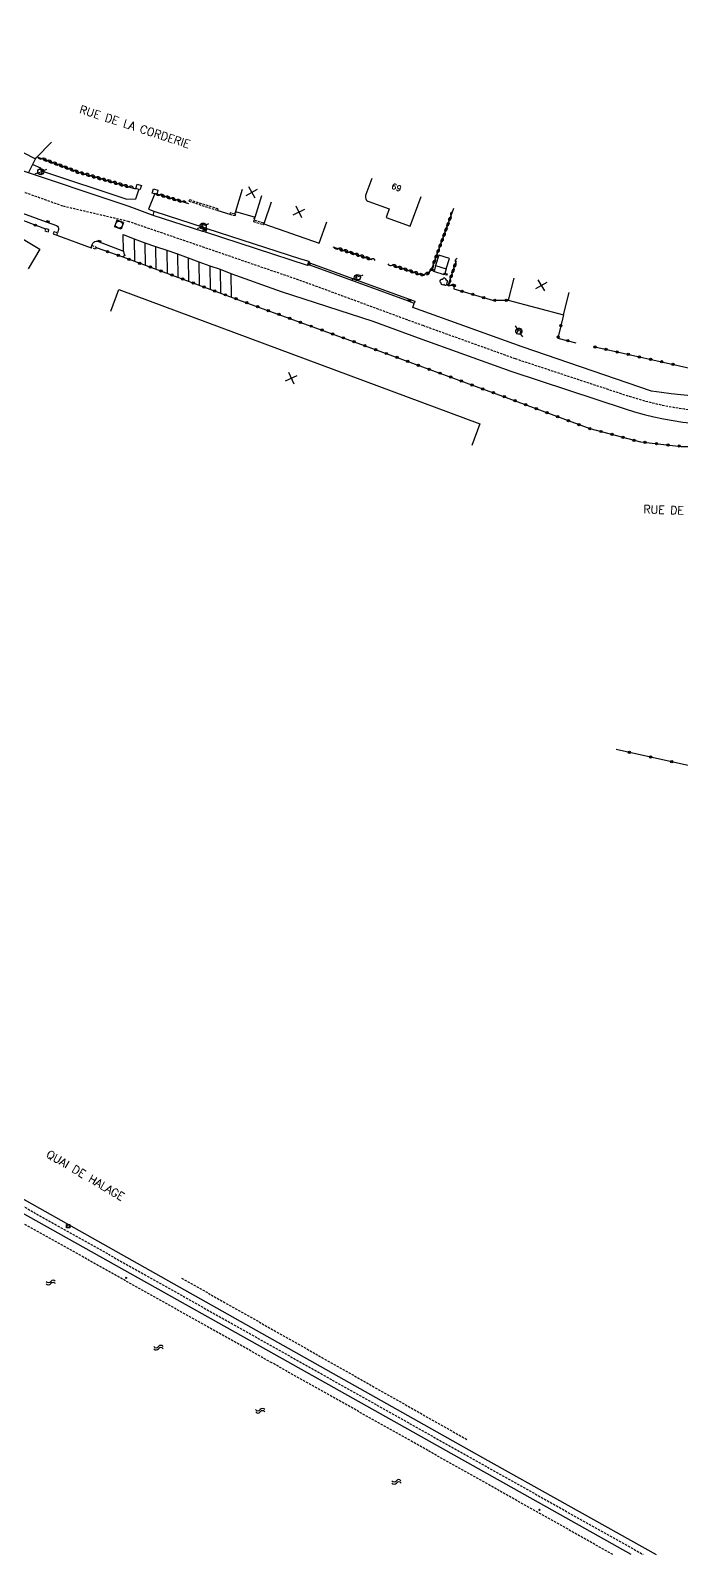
# Model space of a CAD drawing. Header units: millimetres. Extents: x 155999 to 157000, y 121000 to 122000.
# Drawn here: x 156658.4 to 156801, y 121000 to 121333.4 of the extents above; entities that cross this region are included whole.
import ezdxf
from ezdxf.enums import TextEntityAlignment as Align

# ---------------------------------------------------------------- set-up
doc = ezdxf.new("R2010")
doc.units = ezdxf.units.MM
doc.linetypes.add('DASHED', pattern=[0.75, 0.5, -0.25])
doc.layers.get('0').update_dxf_attribs({"linetype": 'CONTINUOUS'})
for name, color, linetype in [('W0001', 6, 'DASHED'), ('W0008', 7, 'CONTINUOUS'), ('W0100', 7, 'CONTINUOUS'), ('W0112', 1, 'DASHED'), ('W0220', 5, 'DASHED'), ('W0300', 7, 'CONTINUOUS'), ('W0310', 3, 'CONTINUOUS'), ('W0322', 7, 'CONTINUOUS'), ('W0334', 7, 'CONTINUOUS'), ('W0400', 7, 'CONTINUOUS'), ('W0402', 7, 'CONTINUOUS'), ('W0420', 7, 'CONTINUOUS'), ('W0454', 7, 'CONTINUOUS'), ('W0471', 7, 'CONTINUOUS'), ('W0500', 5, 'DASHED'), ('W0989', 7, 'CONTINUOUS'), ('W0991', 7, 'CONTINUOUS')]:
    doc.layers.add(name, color=color, linetype=linetype)
doc.styles.get("Standard").update_dxf_attribs({"font": 'romans.shx', "width": 0.85})

# ---------------------------------------------------------------- blocks, each defined once
blk = doc.blocks.new('T471')
for p, q in [((-0.333334, 0.333334), (-0.333334, -0.333334)), ((-0.333334, 0.333334), (0.333334, 0.333334)), ((-0.333334, 0), (0, 0)), ((0.500001, 0.500001), (1.000002, 1.000002)), ((-0.500001, -0.500001), (-1.000002, -1.000002)), ((-0.333334, -0.333334), (0.333334, -0.333334))]:
    blk.add_line(p, q)
blk.add_ellipse((0, 0), major_axis=(0.471405, 0.471405), ratio=1, start_param=5.4977871438, end_param=11.780972451)
blk = doc.blocks.new('T400')
for p, q in [((-0.15, 0.3), (0.15, 0.3)), ((-0.15, -0.25), (-0.15, 0.3)), ((-0.15, 0.15), (0.15, 0.15)), ((-0.15, 0), (0.15, 0)), ((0.15, 0.3), (0.15, -0.25)), ((-0.15, -0.15), (0.15, -0.15)), ((-0.15, -0.25), (-0.15, -0.3)), ((-0.15, -0.3), (0.15, -0.3)), ((0.15, -0.3), (0.15, -0.25))]:
    blk.add_line(p, q)
blk = doc.blocks.new('T420')
for p, q in [((0.75, 0.75), (-0.75, 0.75)), ((-0.75, 0.75), (-0.75, -0.75)), ((0.75, 0.75), (0.75, -0.75)), ((0.75, -0.75), (-0.75, -0.75))]:
    blk.add_line(p, q)
blk.add_ellipse((0, 0), major_axis=(-0.53, 0.53), ratio=1, start_param=3.926991, end_param=10.210176)
blk = doc.blocks.new('t112o')
at = {"color": 0, "linetype": 'Continuous'}
for p, q in [((-0.5, 0.5), (0.5, 0.5)), ((-0.5, -0.5), (-0.5, 0.5)), ((0.5, 0.5), (0.5, -0.5)), ((0.5, -0.5), (-0.5, -0.5))]:
    blk.add_line(p, q, dxfattribs=at)
blk = doc.blocks.new('T300')
for p, q in [((-0.8, 0.51), (-0.86, 0.34)), ((-0.86, 0.34), (-0.86, 0.17)), ((-0.86, 0.17), (-0.74, 0.06)), ((-0.69, 0.63), (-0.8, 0.51)), ((-0.8, -0.06), (-0.74, 0.06)), ((-0.74, 0.06), (-0.69, 0.11)), ((-0.57, 0.69), (-0.69, 0.63)), ((-0.46, 0.69), (-0.57, 0.69)), ((-0.29, 0.63), (-0.46, 0.69)), ((-0.29, 0.63), (-0.17, 0.74)), ((-0.23, 0.57), (-0.29, 0.63)), ((-0.17, 0.74), (-0.06, 0.8)), ((-0.06, 0.8), (0.06, 0.8)), ((0.06, 0.8), (0.23, 0.74)), ((0.23, 0.74), (0.34, 0.63)), ((0.34, 0.63), (0.4, 0.51)), ((0.46, 0.46), (0.34, 0.46)), ((0.4, 0.51), (0.4, 0.46)), ((0.57, 0.4), (0.46, 0.46)), ((0.57, 0.4), (0.69, 0.29)), ((0.69, 0.29), (0.74, 0.17)), ((0.74, 0.06), (0.69, -0.17)), ((0.74, 0.17), (0.74, 0.06)), ((-0.8, -0.17), (-0.8, -0.06)), ((-0.8, -0.23), (-0.8, -0.17)), ((-0.74, -0.34), (-0.8, -0.23)), ((-0.69, -0.4), (-0.74, -0.34)), ((-0.51, -0.46), (-0.69, -0.4)), ((-0.4, -0.46), (-0.51, -0.46)), ((-0.4, -0.46), (-0.34, -0.46)), ((-0.34, -0.46), (-0.34, -0.4)), ((-0.34, -0.51), (-0.34, -0.46)), ((-0.29, -0.63), (-0.34, -0.51)), ((-0.17, -0.74), (-0.29, -0.63)), ((-0.06, -0.8), (-0.17, -0.74)), ((0.06, -0.8), (-0.06, -0.8)), ((0.17, -0.74), (0.06, -0.8)), ((0.23, -0.69), (0.17, -0.74)), ((0.29, -0.46), (0.23, -0.46)), ((0.29, -0.63), (0.23, -0.69)), ((0.46, -0.4), (0.29, -0.46)), ((0.34, -0.51), (0.29, -0.63)), ((0.34, -0.51), (0.34, -0.46)), ((0.57, -0.34), (0.46, -0.4)), ((0.63, -0.29), (0.57, -0.34)), ((0.69, -0.17), (0.63, -0.29))]:
    blk.add_line(p, q)
blk = doc.blocks.new('t310o')
at = {"color": 0, "linetype": 'Continuous'}
for centre, start, end in [((-0.5, 0.38), 216.8699, 323.1304), ((0.5, -0.37), 36.8699, 143.1303)]:
    blk.add_arc(centre, 0.625, start, end, dxfattribs=at)
blk = doc.blocks.new('t322o')
at = {"color": 0, "linetype": 'Continuous'}
for radius in [0.25, 0.15]:
    blk.add_circle((0, 0), radius, dxfattribs=at)
blk = doc.blocks.new('t991o')
at = {"color": 0, "linetype": 'Continuous'}
for p, q in [((-1, 1), (1, -1)), ((-1, -1), (1, 1))]:
    blk.add_line(p, q, dxfattribs=at)
blk = doc.blocks.new('t500o')
at = {"color": 0, "linetype": 'Continuous'}
for centre, start, end in [((-0.5, 0.625), 216.8699, 323.1301), ((0.5, -0.125), 36.8699, 143.1301), ((0.5, -0.625), 36.8699, 143.1301), ((-0.5, 0.125), 216.8699, 323.1301)]:
    blk.add_arc(centre, 0.625, start, end, dxfattribs=at)

msp = doc.modelspace()

# ---------------------------------------------------------------- linework, layer by layer
at = {"layer": 'W0001'}
for p, q in [((156625.74, 121093.59), (156734.24, 121032.7)), ((156734.24, 121032.7), (156792.57, 121000))]:
    msp.add_line(p, q, dxfattribs=at)
msp.add_lwpolyline([(156646.57, 121301.72), (156665.53, 121294.99), (156679.71, 121291.69), (156717.94, 121278.57), (156741.11, 121270.04), (156744.29, 121268.89), (156764.53, 121261.61), (156789.52, 121253.36, 0.120051), (156822.27, 121250.91, 0.075232), (156832.99, 121254.98, 0.073635), (156852.35, 121270.45, -0.065281), (156856.73, 121273.3, -0.031325), (156870.6, 121279.8), (156876.77, 121282.04, 0.197759), (156882.43, 121289.41), (156897.04, 121327.61)], format="xyb", dxfattribs=at)
at = {"layer": 'W0008'}
for p, q in [((156626.11, 121095.02), (156690.99, 121058.54)), ((156711.76, 121043.79), (156625.37, 121092.16)), ((156690.99, 121058.54), (156756.72, 121021.6)), ((156789.92, 121000), (156711.76, 121043.79)), ((156756.72, 121021.6), (156795.45, 121000))]:
    msp.add_line(p, q, dxfattribs=at)
for points in [[(156593.35, 121384.24), (156593.71, 121383.48), (156598.5, 121372.71), (156599.05, 121371.57), (156604.26, 121358.42), (156608.16, 121346.91), (156608.67, 121345.47), (156614.56, 121325.99, 0.06258), (156617.68, 121319.68, 0.048772), (156623, 121313.22, 0.030303), (156633.6, 121304.4, 0.035664), (156642.71, 121298.71, 0.024729), (156647.05, 121296.92), (156661.8, 121291.54), (156664.11, 121290.73, -0.310035), (156664.55, 121289.85), (156664.35, 121289.1)], [(156828.68, 121255.18, -0.09328), (156794.42, 121254.51), (156766.1, 121264.17), (156742.1, 121272.76), (156742.4, 121273.69), (156741.18, 121274.17), (156719.54, 121282.01), (156719.05, 121281.98), (156696.74, 121289.24), (156696.14, 121289.38), (156685.24, 121292.91), (156680.03, 121294.88), (156654.43, 121303.43)], [(156671.83, 121286.32), (156672.06, 121286.88, -0.277582), (156673.09, 121287.28), (156678.76, 121285.13), (156678.72, 121288.72), (156681.08, 121287.8), (156683.45, 121286.93), (156685.8, 121286.14), (156688.26, 121285.35), (156690.62, 121284.49), (156692.95, 121283.62), (156695.28, 121282.76), (156697.64, 121281.93), (156699.95, 121281.17), (156702.28, 121280.23), (156713.33, 121276.29), (156733.35, 121269.78), (156743.3, 121266.17), (156763.59, 121258.87), (156788.62, 121250.61, 0.120078), (156822.75, 121248.05)]]:
    msp.add_lwpolyline(points, format="xyb", dxfattribs=at)
at = {"layer": 'W0100'}
for points in [[(156639.82, 121314.06), (156639.02, 121313.74), (156639.82, 121311.73), (156643.98, 121313.24), (156659.53, 121305.32), (156659.64, 121305.49)], [(156659.64, 121305.49), (156663, 121308.92)], [(156704.76, 121298.6), (156703.32, 121293.81), (156707.6, 121292.52), (156709.04, 121297.31)], [(156711.12, 121295.79), (156709.47, 121291.07), (156721.65, 121286.83), (156723.29, 121291.55)], [(156647.1, 121287.69), (156649.66, 121291.98), (156660.43, 121285.54), (156657.87, 121281.25)], [(156764.24, 121279.21), (156762.98, 121274.37), (156775.12, 121271.21), (156776.38, 121276.05)], [(156676.02, 121272.01), (156677.76, 121276.7), (156756.79, 121247.3), (156755.04, 121242.61)]]:
    msp.add_lwpolyline(points, dxfattribs=at)
msp.add_lwpolyline([(156733.15, 121301.03), (156731.87, 121297.53, 0.472407), (156732.51, 121295.94), (156736.93, 121294.33), (156736.26, 121292.48), (156741.57, 121290.54), (156743.96, 121297.08)], format="xyb", dxfattribs=at)
msp.add_lwpolyline([(156747.8, 121284.2), (156747.12, 121281.96), (156749.45, 121281.25), (156750.13, 121283.49)], close=True, dxfattribs=at)
at = {"layer": 'W0112'}
for p, q in [((156711.28, 121041.93), (156624.61, 121090.44)), ((156785.92, 121000), (156711.28, 121041.93))]:
    msp.add_line(p, q, dxfattribs=at)
for points in [[(156699.49, 121294.32), (156693.19, 121296.34), (156693.09, 121296.04), (156699.39, 121294.02)], [(156662.46, 121289.79), (156661.73, 121290.07), (156661.53, 121289.55), (156662.27, 121289.28)], [(156664.35, 121289.1), (156663.58, 121289.39), (156663.38, 121288.88), (156664.15, 121288.58)], [(156672.64, 121285.54), (156671.67, 121285.85), (156671.83, 121286.32), (156672.8, 121286.01)], [(156746.19, 121280.95), (156746.89, 121280.76), (156746.94, 121280.97), (156746.25, 121281.16)], [(156748.95, 121280.07), (156749.64, 121279.88), (156749.7, 121280.09), (156749.01, 121280.28)]]:
    msp.add_lwpolyline(points, close=True, dxfattribs=at)
for points in [[(156703.33, 121293.81), (156703.13, 121293.22), (156702.11, 121293.51), (156702.02, 121293.2), (156703.19, 121292.87), (156703.49, 121293.76)], [(156707.42, 121292.58), (156707.21, 121291.6), (156709.4, 121290.94), (156709.49, 121291.25), (156707.45, 121291.86), (156707.59, 121292.53)]]:
    msp.add_lwpolyline(points, dxfattribs=at)
at = {"layer": 'W0220'}
msp.add_line((156691.47, 121060.48), (156754.09, 121025.09), dxfattribs=at)
at = {"layer": 'W0310'}
for points in [[(156659.89, 121305.74), (156668.94, 121302.36), (156681.4, 121298.77)], [(156685.57, 121297.78), (156693, 121295.51)], [(156746.19, 121281.03), (156751.09, 121294.48)], [(156724.61, 121286.05), (156733.17, 121283.27)], [(156749.95, 121277.82), (156751.67, 121283.03)], [(156737.63, 121282.05), (156744.01, 121279.94), (156745.36, 121280.19), (156746.19, 121281.03)], [(156749.95, 121277.82), (156751.21, 121277.55)]]:
    msp.add_lwpolyline(points, dxfattribs=at)
at = {"layer": 'W0322'}
for points in [[(156632.51, 121303.58), (156642.35, 121297.27), (156661.69, 121289.96)], [(156672.76, 121285.9), (156678.65, 121283.83), (156705.93, 121273.76), (156733.33, 121263.82), (156762.54, 121253.11), (156780.88, 121246.3), (156791.97, 121243.37), (156800.93, 121242.41), (156806.97, 121242.36), (156816.35, 121243.85), (156819.3, 121244.53)], [(156751.21, 121277.55), (156751.14, 121276.86), (156759.58, 121274.35), (156762.98, 121274.37)], [(156775.12, 121271.21), (156773.9, 121266.1), (156777.84, 121265.06)], [(156782, 121264.15), (156804.14, 121259.23), (156818.19, 121256.05), (156821.77, 121256.26), (156824.08, 121256.53), (156829.51, 121258.12), (156831.69, 121260.07)]]:
    msp.add_lwpolyline(points, dxfattribs=at)
at = {"layer": 'W0322', "flags": 128}
msp.add_lwpolyline([(156822.02, 121168.25), (156803.41, 121172.4), (156786.69, 121176.1)], dxfattribs=at)
at = {"layer": 'W0334'}
for points in [[(156657.95, 121302.25), (156659.53, 121305.32)], [(156658.9, 121304.09), (156660.62, 121303.34), (156660.82, 121302.66), (156679.48, 121296.46), (156681.47, 121296.58), (156682.16, 121298.55)], [(156685.66, 121297.75), (156684.24, 121294.32), (156685.43, 121293.83), (156696.46, 121290.26), (156697.03, 121290.06), (156717.54, 121283.46), (156719.34, 121282.92), (156719.05, 121281.98)], [(156685.24, 121292.91), (156685.5, 121293.8)], [(156699.39, 121294.02), (156702.02, 121293.2)], [(156696.14, 121289.38), (156696.46, 121290.26)], [(156697.03, 121290.06), (156696.74, 121289.24)], [(156664.15, 121288.58), (156671.67, 121285.85)], [(156681.08, 121287.8), (156681.15, 121282.9)], [(156683.45, 121286.93), (156683.52, 121282.03)], [(156685.8, 121286.14), (156685.88, 121281.16)], [(156678.76, 121285.13), (156678.86, 121284.65), (156679.03, 121284.16), (156678.62, 121283.84)], [(156688.26, 121285.35), (156688.34, 121280.25)], [(156690.62, 121284.49), (156690.7, 121279.38)], [(156692.95, 121283.62), (156693.03, 121278.52)], [(156695.28, 121282.76), (156695.36, 121277.66)], [(156719.54, 121282.01), (156719.71, 121282.48), (156741.35, 121274.63), (156742.58, 121274.15), (156742.4, 121273.69)], [(156697.64, 121281.93), (156697.72, 121276.79)], [(156699.95, 121281.17), (156700.03, 121275.94)], [(156702.28, 121280.23), (156702.36, 121275.08)], [(156749.02, 121280.05), (156748.99, 121279.95), (156746.72, 121280.63), (156746.77, 121280.79)], [(156747.12, 121281.96), (156746.85, 121280.99)], [(156749.45, 121281.25), (156749.16, 121280.24)]]:
    msp.add_lwpolyline(points, dxfattribs=at)
at = {"layer": 'W0402'}
for p, q in [((156666.26, 121071.45), (156666.26, 121072.2)), ((156666.26, 121072.2), (156667.01, 121072.2)), ((156667.01, 121071.45), (156666.26, 121071.45)), ((156667.01, 121072.2), (156667.01, 121071.45))]:
    msp.add_line(p, q, dxfattribs=at)
for radius in [0.338, 0.0075]:
    msp.add_circle((156666.64, 121071.82), radius, dxfattribs=at)
at = {"layer": 'W0454'}
for centre, radius in [((156679.35, 121060.52), 0.125), ((156679.35, 121060.52), 0.105), ((156679.35, 121060.52), 0.0025), ((156769.89, 121009.79), 0.125), ((156769.89, 121009.79), 0.105), ((156769.89, 121009.79), 0.0025)]:
    msp.add_circle(centre, radius, dxfattribs=at)

# ---------------------------------------------------------------- block references
at = {"layer": 'W0112'}
for p, rotation in [((156682.07, 121299.15), 70.6310593807157), ((156685.69, 121298.1), 343.9100772286581)]:
    msp.add_blockref('t112o', p, dxfattribs=dict(at, rotation=rotation))
at = {"layer": 'W0300', "rotation": 163.285492617649}
msp.add_blockref('T300', (156748.87, 121278.48), dxfattribs=at)
at = {"layer": 'W0310'}
for p, rotation in [((156660.97, 121305.34), 339.524956173832), ((156662.14, 121304.9), 339.524956173832), ((156663.31, 121304.46), 339.524956173832), ((156664.48, 121304.03), 339.524956173832), ((156665.65, 121303.59), 339.524956173832), ((156666.82, 121303.15), 339.524956173832), ((156667.99, 121302.71), 339.524956173832), ((156669.17, 121302.29), 343.9100772286581), ((156670.37, 121301.95), 343.9100772286581), ((156671.57, 121301.6), 343.9100772286581), ((156672.77, 121301.26), 343.9100772286581), ((156673.97, 121300.91), 343.9100772286581), ((156675.17, 121300.56), 343.9100772286581), ((156676.38, 121300.22), 343.9100772286581), ((156677.58, 121299.87), 343.9100772286581), ((156678.78, 121299.52), 343.9100772286581), ((156679.98, 121299.18), 343.9100772286581), ((156686.77, 121297.42), 343.010469578296), ((156687.96, 121297.05), 343.010469578296), ((156689.16, 121296.68), 343.010469578296), ((156690.35, 121296.32), 343.010469578296), ((156691.55, 121295.95), 343.010469578296), ((156750.04, 121291.6), 69.9493777009052), ((156750.47, 121292.78), 69.9493777009052), ((156748.76, 121288.08), 69.9493777009052), ((156749.19, 121289.25), 69.9493777009052), ((156749.61, 121290.43), 69.9493777009052), ((156725.8, 121285.67), 341.966771029449), ((156726.99, 121285.28), 341.966771029449), ((156747.9, 121285.73), 69.9493777009052), ((156748.33, 121286.9), 69.9493777009052), ((156728.18, 121284.89), 341.966771029449), ((156729.37, 121284.51), 341.966771029449), ((156730.56, 121284.12), 341.966771029449), ((156731.75, 121283.73), 341.966771029449), ((156732.93, 121283.35), 341.966771029449), ((156737.63, 121282.05), 341.741008195645), ((156746.61, 121282.21), 69.9493777009052), ((156747.04, 121283.38), 69.9493777009052), ((156747.47, 121284.56), 69.9493777009052), ((156751.12, 121281.38), 71.7777222350222), ((156751.52, 121282.57), 71.7777222350222), ((156738.82, 121281.66), 341.741008195645), ((156740.01, 121281.26), 341.741008195645), ((156741.19, 121280.87), 341.741008195645), ((156742.38, 121280.48), 341.741008195645), ((156743.57, 121280.09), 341.741008195645), ((156744.78, 121280.09), 10.33057090526921), ((156745.82, 121280.66), 45.56679028993448), ((156750.34, 121279), 71.7777222350222), ((156750.73, 121280.19), 71.7777222350222), ((156750.54, 121277.69), 347.873878947127)]:
    msp.add_blockref('t310o', p, dxfattribs=dict(at, rotation=rotation))
at = {"layer": 'W0322'}
for p, rotation in [((156659.49, 121290.79), 339.2933210259669), ((156675.26, 121285.02), 340.6441008793249), ((156677.62, 121284.19), 340.6441008793249), ((156679.97, 121283.34), 339.74590590566), ((156682.32, 121282.47), 339.74590590566), ((156684.67, 121281.61), 339.74590590566), ((156687.01, 121280.74), 339.74590590566), ((156689.36, 121279.88), 339.74590590566), ((156691.7, 121279.01), 339.74590590566), ((156694.05, 121278.15), 339.74590590566), ((156696.39, 121277.28), 339.74590590566), ((156698.74, 121276.42), 339.74590590566), ((156701.08, 121275.55), 339.74590590566), ((156751.21, 121277.55), 264.133859796416), ((156752.87, 121276.34), 343.484685518796), ((156755.27, 121275.63), 343.484685518796), ((156703.43, 121274.69), 339.74590590566), ((156705.77, 121273.82), 339.74590590566), ((156708.12, 121272.97), 340.049778743714), ((156710.47, 121272.11), 340.049778743714), ((156757.67, 121274.92), 343.484685518796), ((156760.09, 121274.36), 0.279777138000904), ((156762.58, 121274.37), 0.279777138000904), ((156712.82, 121271.26), 340.049778743714), ((156715.17, 121270.41), 340.049778743714), ((156717.52, 121269.55), 340.049778743714), ((156774.54, 121268.78), 256.594174195083), ((156719.87, 121268.7), 340.049778743714), ((156722.22, 121267.85), 340.049778743714), ((156724.57, 121267), 340.049778743714), ((156726.92, 121266.14), 340.049778743714), ((156773.96, 121266.35), 256.594174195083), ((156776.07, 121265.53), 345.2461350753799), ((156729.27, 121265.29), 340.049778743714), ((156731.62, 121264.44), 340.049778743714), ((156733.97, 121263.58), 339.867966991621), ((156736.32, 121262.72), 339.867966991621), ((156782, 121264.15), 347.4743429621241), ((156784.44, 121263.61), 347.4743429621241), ((156786.88, 121263.07), 347.4743429621241), ((156789.32, 121262.52), 347.4743429621241), ((156738.67, 121261.86), 339.867966991621), ((156741.01, 121261), 339.867966991621), ((156743.36, 121260.14), 339.867966991621), ((156745.71, 121259.28), 339.867966991621), ((156791.76, 121261.98), 347.4743429621241), ((156794.2, 121261.44), 347.4743429621241), ((156796.64, 121260.9), 347.4743429621241), ((156799.08, 121260.36), 347.4743429621241), ((156748.06, 121258.42), 339.867966991621), ((156750.4, 121257.56), 339.867966991621), ((156752.75, 121256.7), 339.867966991621), ((156755.1, 121255.84), 339.867966991621), ((156757.44, 121254.98), 339.867966991621), ((156759.79, 121254.12), 339.867966991621), ((156762.14, 121253.26), 339.867966991621), ((156764.48, 121252.39), 339.628083535422), ((156766.83, 121251.52), 339.628083535422), ((156769.17, 121250.65), 339.628083535422), ((156771.51, 121249.78), 339.628083535422), ((156773.86, 121248.91), 339.628083535422), ((156776.2, 121248.04), 339.628083535422), ((156778.55, 121247.17), 339.628083535422), ((156780.89, 121246.3), 345.224065234499), ((156783.31, 121245.66), 345.224065234499), ((156785.72, 121245.02), 345.224065234499), ((156788.14, 121244.38), 345.224065234499), ((156790.56, 121243.75), 345.224065234499), ((156793, 121243.26), 353.841842640938), ((156795.49, 121242.99), 353.841842640938), ((156797.98, 121242.73), 353.841842640938), ((156800.46, 121242.46), 353.841842640938), ((156789.56, 121175.46), 167.5277776158213), ((156794.2, 121174.44), 167.5277776158213), ((156798.83, 121173.41), 167.5277776158213)]:
    msp.add_blockref('t322o', p, dxfattribs=dict(at, rotation=rotation))
at = {"layer": 'W0400'}
for p, rotation in [((156662.2, 121291.58), 69.95895118938897), ((156696.61, 121289.77), 70.04977874371399), ((156673.54, 121287.26), 69.65850928721838), ((156719.37, 121282.36), 161.9428747237031), ((156741.44, 121274.39), 70.06673579647497)]:
    msp.add_blockref('T400', p, dxfattribs=dict(at, rotation=rotation))
at = {"layer": 'W0420', "rotation": 340.049778743714}
msp.add_blockref('T420', (156677.79, 121290.89), dxfattribs=at)
at = {"layer": 'W0471'}
for p, rotation in [((156660.65, 121302.5), 158.000312996603), ((156696.21, 121290.59), 340.049778743714), ((156729.97, 121279.33), 340.049778743714), ((156765.37, 121267.58), 256.594174195083)]:
    msp.add_blockref('T471', p, dxfattribs=dict(at, rotation=rotation))
at = {"layer": 'W0500', "rotation": 0.5255601729293183}
for p in [(156662.84, 121059.5), (156686.44, 121045.25), (156708.71, 121031.46), (156738.54, 121015.88)]:
    msp.add_blockref('t500o', p, dxfattribs=at)
at = {"layer": 'W0991'}
for p, rotation in [((156706.9, 121297.96), 73.26378084579837), ((156717.2, 121293.67), 70.80471272167358), ((156770.31, 121277.63), 75.41498736184904), ((156715.53, 121257.31), 69.59646967312293)]:
    msp.add_blockref('t991o', p, dxfattribs=dict(at, rotation=rotation))

# ---------------------------------------------------------------- texts
at = {"layer": 'W0989'}
for s, rotation, p in [('RUE DE LA CORDERIE', 342.0411, (156681.26, 121312.33)), ('RUE DE LA CORDERIE', 358.0866, (156805.27, 121228.25)), ('QUAI DE HALAGE', 329.5493, (156670.41, 121082.87))]:
    msp.add_text(s, height=1.75, rotation=rotation, dxfattribs=at).set_placement(p, align=Align.MIDDLE)
at = {"layer": 'W0991'}
msp.add_text('69', height=1.25, rotation=339.9475, dxfattribs=at).set_placement((156738.56, 121299.06), align=Align.MIDDLE)

doc.saveas('drawing.dxf')
